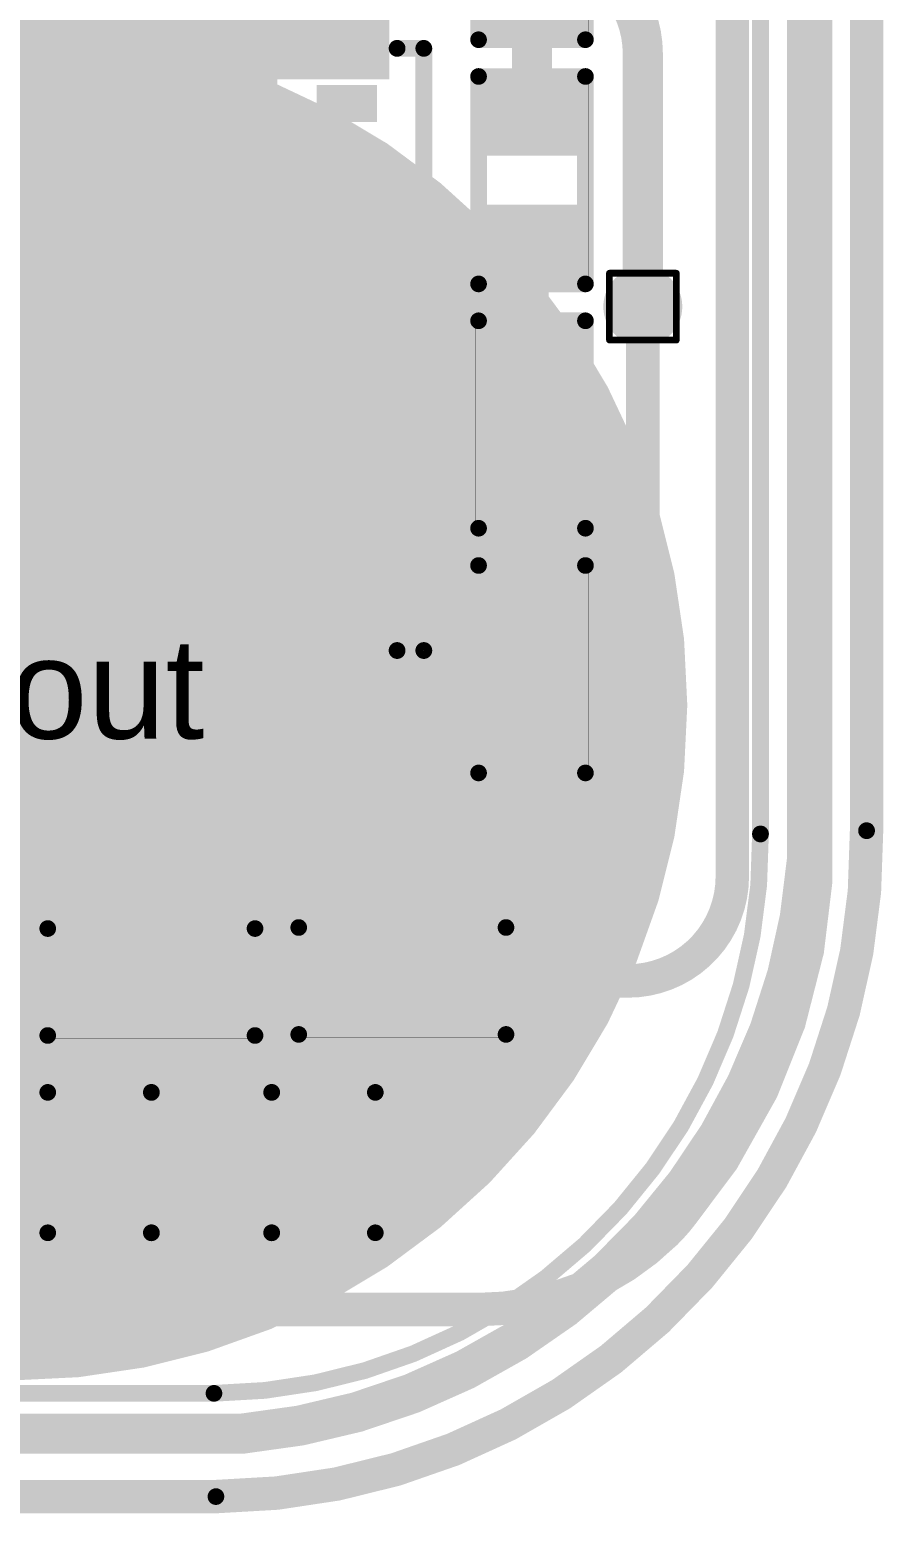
# Model space of a CAD drawing. Header units: inches. Extents: x 3 to 457, y -41 to 239.
# Drawn here: x 60.8 to 67.28, y -2.87 to 8.4 of the extents above; entities that cross this region are included whole.
import ezdxf

# ---------------------------------------------------------------- set-up
doc = ezdxf.new("R2010")
doc.units = ezdxf.units.IN
for name, color, linetype in [('Board Outline', 216, 'Continuous'), ('Bottom Layer', 5, 'Continuous'), ('Bottom Overlay', 54, 'Continuous'), ('Bottom Paste', 16, 'Continuous'), ('Bottom Solder', 6, 'Continuous'), ('Drill Drawing', 1, 'Continuous'), ('Fabrication', 76, 'Continuous'), ('Top Layer', 1, 'Continuous'), ('Top Overlay', 2, 'Continuous'), ('Top Paste', 8, 'Continuous'), ('Top Solder', 216, 'Continuous'), ('Via Holes', 16, 'Continuous')]:
    doc.layers.add(name, color=color, linetype=linetype)
doc.styles.add('Arial', font='', dxfattribs={"height": 0.2})
doc.styles.get('Arial').set_extended_font_data('Arial')

# ---------------------------------------------------------------- blocks, each defined once
blk = doc.blocks.new('SEMG_PAD_B_78')
at = {"layer": 'Bottom Layer'}
h = blk.add_hatch(color=5, dxfattribs=at)
edge = h.paths.add_edge_path()
edge.add_arc((0, 9.987), 5, 0, 360)
at = {"layer": 'Bottom Paste'}
h = blk.add_hatch(color=16, dxfattribs=at)
edge = h.paths.add_edge_path()
edge.add_arc((0, 9.987), 5, 0, 360)
at = {"layer": 'Bottom Solder'}
h = blk.add_hatch(color=6, dxfattribs=at)
edge = h.paths.add_edge_path()
edge.add_arc((0, 9.987), 5.102, 0, 360)
at = {"layer": 'Bottom Overlay', "const_width": 0.127}
blk.add_lwpolyline([(-5.683, 10.966, -0.414214), (-1.531, 15.213)], format="xyb", dxfattribs=at)
for points in [[(1.531, 15.213), (-1.531, 15.213)], [(-5.683, 10.966), (-5.683, -10.966)]]:
    blk.add_lwpolyline(points, dxfattribs=at)
at = {"layer": 'Bottom Overlay', "const_width": 0.0635}
for points in [[(-1.562, 15.213, 1), (-1.499, 15.213, 1)], [(-1.562, 15.213, 1), (-1.499, 15.213, 1)], [(-5.715, 10.966, 1), (-5.651, 10.966, 1)], [(-5.715, 10.966, 1), (-5.651, 10.966, 1)]]:
    blk.add_lwpolyline(points, format="xyb", close=True, dxfattribs=at)
blk = doc.blocks.new('TSSOP_14_107')
at = {"layer": 'Top Layer'}
for points in [[(-3.65, 2.175), (-2.15, 2.175), (-2.15, 1.725), (-3.65, 1.725)], [(2.15, 2.175), (3.65, 2.175), (3.65, 1.725), (2.15, 1.725)], [(-3.65, 1.525), (-2.15, 1.525), (-2.15, 1.075), (-3.65, 1.075)], [(2.15, 1.525), (3.65, 1.525), (3.65, 1.075), (2.15, 1.075)], [(-3.65, 0.875), (-2.15, 0.875), (-2.15, 0.425), (-3.65, 0.425)], [(2.15, 0.875), (3.65, 0.875), (3.65, 0.425), (2.15, 0.425)], [(-3.65, 0.225), (-2.15, 0.225), (-2.15, -0.225), (-3.65, -0.225)], [(2.15, 0.225), (3.65, 0.225), (3.65, -0.225), (2.15, -0.225)], [(-3.65, -0.425), (-2.15, -0.425), (-2.15, -0.875), (-3.65, -0.875)], [(2.15, -0.425), (3.65, -0.425), (3.65, -0.875), (2.15, -0.875)], [(-3.65, -1.075), (-2.15, -1.075), (-2.15, -1.525), (-3.65, -1.525)], [(2.15, -1.075), (3.65, -1.075), (3.65, -1.525), (2.15, -1.525)], [(-3.65, -1.725), (-2.15, -1.725), (-2.15, -2.175), (-3.65, -2.175)], [(2.15, -1.725), (3.65, -1.725), (3.65, -2.175), (2.15, -2.175)]]:
    blk.add_hatch(color=1, dxfattribs=at).paths.add_polyline_path(points)
at = {"layer": 'Top Overlay'}
blk.add_hatch(color=2, dxfattribs=at).paths.add_polyline_path([(-2.005, 1.727), (-1.726, 1.727), (-1.726, 2.184), (-2.005, 2.184)])
at = {"layer": 'Top Paste'}
for points in [[(-3.65, 2.175), (-2.15, 2.175), (-2.15, 1.725), (-3.65, 1.725)], [(2.15, 2.175), (3.65, 2.175), (3.65, 1.725), (2.15, 1.725)], [(-3.65, 1.525), (-2.15, 1.525), (-2.15, 1.075), (-3.65, 1.075)], [(2.15, 1.525), (3.65, 1.525), (3.65, 1.075), (2.15, 1.075)], [(-3.65, 0.875), (-2.15, 0.875), (-2.15, 0.425), (-3.65, 0.425)], [(2.15, 0.875), (3.65, 0.875), (3.65, 0.425), (2.15, 0.425)], [(-3.65, 0.225), (-2.15, 0.225), (-2.15, -0.225), (-3.65, -0.225)], [(2.15, 0.225), (3.65, 0.225), (3.65, -0.225), (2.15, -0.225)], [(-3.65, -0.425), (-2.15, -0.425), (-2.15, -0.875), (-3.65, -0.875)], [(2.15, -0.425), (3.65, -0.425), (3.65, -0.875), (2.15, -0.875)], [(-3.65, -1.075), (-2.15, -1.075), (-2.15, -1.525), (-3.65, -1.525)], [(2.15, -1.075), (3.65, -1.075), (3.65, -1.525), (2.15, -1.525)], [(-3.65, -1.725), (-2.15, -1.725), (-2.15, -2.175), (-3.65, -2.175)], [(2.15, -1.725), (3.65, -1.725), (3.65, -2.175), (2.15, -2.175)]]:
    blk.add_hatch(color=8, dxfattribs=at).paths.add_polyline_path(points)
at = {"layer": 'Top Solder'}
for points in [[(-3.752, 2.277), (-2.048, 2.277), (-2.048, 1.623), (-3.752, 1.623)], [(2.048, 2.277), (3.752, 2.277), (3.752, 1.623), (2.048, 1.623)], [(-3.752, 1.627), (-2.048, 1.627), (-2.048, 0.973), (-3.752, 0.973)], [(2.048, 1.627), (3.752, 1.627), (3.752, 0.973), (2.048, 0.973)], [(-3.752, 0.977), (-2.048, 0.977), (-2.048, 0.323), (-3.752, 0.323)], [(2.048, 0.977), (3.752, 0.977), (3.752, 0.323), (2.048, 0.323)], [(-3.752, 0.327), (-2.048, 0.327), (-2.048, -0.327), (-3.752, -0.327)], [(2.048, 0.327), (3.752, 0.327), (3.752, -0.327), (2.048, -0.327)], [(-3.752, -0.323), (-2.048, -0.323), (-2.048, -0.977), (-3.752, -0.977)], [(2.048, -0.323), (3.752, -0.323), (3.752, -0.977), (2.048, -0.977)], [(-3.752, -0.973), (-2.048, -0.973), (-2.048, -1.627), (-3.752, -1.627)], [(2.048, -0.973), (3.752, -0.973), (3.752, -1.627), (2.048, -1.627)], [(-3.752, -1.623), (-2.048, -1.623), (-2.048, -2.277), (-3.752, -2.277)], [(2.048, -1.623), (3.752, -1.623), (3.752, -2.277), (2.048, -2.277)]]:
    blk.add_hatch(color=216, dxfattribs=at).paths.add_polyline_path(points)
at = {"layer": 'Top Overlay'}
for points, const_width in [([(-2.284, 2.337), (-2.284, 2.54)], 0.127), ([(2.288, 2.54), (-2.284, 2.54)], 0.127), ([(2.288, 2.337), (2.288, 2.54)], 0.127), ([(-4.011, 1.829), (-4.011, 2.083)], 0.2), ([(-3.884, 1.956), (-4.011, 2.083)], 0.2), ([(-4.011, 1.829), (-3.884, 1.956)], 0.2), ([(-2.284, -2.54), (-2.284, -2.337)], 0.127), ([(2.288, -2.54), (2.288, -2.337)], 0.127), ([(2.288, -2.54), (-2.284, -2.54)], 0.127)]:
    blk.add_lwpolyline(points, dxfattribs=dict(at, const_width=const_width))
for points, const_width in [([(-2.316, 2.54, 1), (-2.252, 2.54, 1)], 0.0635), ([(-2.316, 2.54, 1), (-2.252, 2.54, 1)], 0.0635), ([(2.256, 2.54, 1), (2.32, 2.54, 1)], 0.0635), ([(2.256, 2.54, 1), (2.32, 2.54, 1)], 0.0635), ([(-2.316, 2.337, 1), (-2.252, 2.337, 1)], 0.0635), ([(2.256, 2.337, 1), (2.32, 2.337, 1)], 0.0635), ([(-4.061, 2.083, 1), (-3.961, 2.083, 1)], 0.1), ([(-4.061, 2.083, 1), (-3.961, 2.083, 1)], 0.1), ([(-3.934, 1.956, 1), (-3.834, 1.956, 1)], 0.1), ([(-3.934, 1.956, 1), (-3.834, 1.956, 1)], 0.1), ([(-4.061, 1.829, 1), (-3.961, 1.829, 1)], 0.1), ([(-4.061, 1.829, 1), (-3.961, 1.829, 1)], 0.1), ([(-2.316, -2.337, 1), (-2.252, -2.337, 1)], 0.0635), ([(2.256, -2.337, 1), (2.32, -2.337, 1)], 0.0635), ([(-2.316, -2.54, 1), (-2.252, -2.54, 1)], 0.0635), ([(-2.316, -2.54, 1), (-2.252, -2.54, 1)], 0.0635), ([(2.256, -2.54, 1), (2.32, -2.54, 1)], 0.0635), ([(2.256, -2.54, 1), (2.32, -2.54, 1)], 0.0635)]:
    blk.add_lwpolyline(points, format="xyb", close=True, dxfattribs=dict(at, const_width=const_width))
blk = doc.blocks.new('R___0402_161')
at = {"layer": 'Top Layer'}
for points in [[(-0.699, -0.318), (-0.699, 0.318), (-0.241, 0.318), (-0.241, -0.318)], [(0.241, -0.318), (0.241, 0.318), (0.699, 0.318), (0.699, -0.318)]]:
    blk.add_hatch(color=1, dxfattribs=at).paths.add_polyline_path(points)
at = {"layer": 'Top Paste'}
for points in [[(-0.699, -0.318), (-0.699, 0.318), (-0.241, 0.318), (-0.241, -0.318)], [(0.241, -0.318), (0.241, 0.318), (0.699, 0.318), (0.699, -0.318)]]:
    blk.add_hatch(color=8, dxfattribs=at).paths.add_polyline_path(points)
at = {"layer": 'Top Solder'}
for points in [[(-0.754, -0.373), (-0.754, 0.373), (-0.186, 0.373), (-0.186, -0.373)], [(0.186, -0.373), (0.186, 0.373), (0.754, 0.373), (0.754, -0.373)]]:
    blk.add_hatch(color=216, dxfattribs=at).paths.add_polyline_path(points)
at = {"layer": 'Top Overlay'}
for points, const_width in [([(-0.787, 0.406), (0.787, 0.406)], 0.127), ([(-0.787, -0.406), (-0.787, 0.406)], 0.127), ([(0.787, -0.406), (0.787, 0.406)], 0.127), ([(-0.787, -0.406), (0.787, -0.406)], 0.127), ([(-0.813, -0.432), (0.813, -0.432)], 0.00323)]:
    blk.add_lwpolyline(points, dxfattribs=dict(at, const_width=const_width))
for points, const_width in [([(-0.819, 0.406, 1), (-0.756, 0.406, 1)], 0.0635), ([(-0.819, 0.406, 1), (-0.756, 0.406, 1)], 0.0635), ([(0.756, 0.406, 1), (0.819, 0.406, 1)], 0.0635), ([(0.756, 0.406, 1), (0.819, 0.406, 1)], 0.0635), ([(-0.819, -0.406, 1), (-0.756, -0.406, 1)], 0.0635), ([(-0.819, -0.406, 1), (-0.756, -0.406, 1)], 0.0635), ([(-0.814, -0.432, 1), (-0.812, -0.432, 1)], 0.00161), ([(0.756, -0.406, 1), (0.819, -0.406, 1)], 0.0635), ([(0.756, -0.406, 1), (0.819, -0.406, 1)], 0.0635), ([(0.812, -0.432, 1), (0.814, -0.432, 1)], 0.00161)]:
    blk.add_lwpolyline(points, format="xyb", close=True, dxfattribs=dict(at, const_width=const_width))
blk = doc.blocks.new('R___0402_162')
at = {"layer": 'Top Layer'}
for points in [[(-0.699, -0.318), (-0.699, 0.318), (-0.241, 0.318), (-0.241, -0.318)], [(0.241, -0.318), (0.241, 0.318), (0.699, 0.318), (0.699, -0.318)]]:
    blk.add_hatch(color=1, dxfattribs=at).paths.add_polyline_path(points)
at = {"layer": 'Top Paste'}
for points in [[(-0.699, -0.318), (-0.699, 0.318), (-0.241, 0.318), (-0.241, -0.318)], [(0.241, -0.318), (0.241, 0.318), (0.699, 0.318), (0.699, -0.318)]]:
    blk.add_hatch(color=8, dxfattribs=at).paths.add_polyline_path(points)
at = {"layer": 'Top Solder'}
for points in [[(-0.754, -0.373), (-0.754, 0.373), (-0.186, 0.373), (-0.186, -0.373)], [(0.186, -0.373), (0.186, 0.373), (0.754, 0.373), (0.754, -0.373)]]:
    blk.add_hatch(color=216, dxfattribs=at).paths.add_polyline_path(points)
at = {"layer": 'Top Overlay'}
for points, const_width in [([(-0.787, 0.406), (0.787, 0.406)], 0.127), ([(-0.787, 0.406), (-0.787, -0.406)], 0.127), ([(0.787, 0.406), (0.787, -0.406)], 0.127), ([(-0.787, -0.406), (0.787, -0.406)], 0.127), ([(-0.813, -0.432), (0.813, -0.432)], 0.00323)]:
    blk.add_lwpolyline(points, dxfattribs=dict(at, const_width=const_width))
for points, const_width in [([(-0.819, 0.406, 1), (-0.756, 0.406, 1)], 0.0635), ([(-0.819, 0.406, 1), (-0.756, 0.406, 1)], 0.0635), ([(0.756, 0.406, 1), (0.819, 0.406, 1)], 0.0635), ([(0.756, 0.406, 1), (0.819, 0.406, 1)], 0.0635), ([(-0.819, -0.406, 1), (-0.756, -0.406, 1)], 0.0635), ([(-0.819, -0.406, 1), (-0.756, -0.406, 1)], 0.0635), ([(-0.814, -0.432, 1), (-0.812, -0.432, 1)], 0.00161), ([(0.756, -0.406, 1), (0.819, -0.406, 1)], 0.0635), ([(0.756, -0.406, 1), (0.819, -0.406, 1)], 0.0635), ([(0.812, -0.432, 1), (0.814, -0.432, 1)], 0.00161)]:
    blk.add_lwpolyline(points, format="xyb", close=True, dxfattribs=dict(at, const_width=const_width))
blk = doc.blocks.new('R___0402_163')
at = {"layer": 'Top Layer'}
for points in [[(-0.699, -0.318), (-0.699, 0.318), (-0.241, 0.318), (-0.241, -0.318)], [(0.241, -0.318), (0.241, 0.318), (0.699, 0.318), (0.699, -0.318)]]:
    blk.add_hatch(color=1, dxfattribs=at).paths.add_polyline_path(points)
at = {"layer": 'Top Paste'}
for points in [[(-0.699, -0.318), (-0.699, 0.318), (-0.241, 0.318), (-0.241, -0.318)], [(0.241, -0.318), (0.241, 0.318), (0.699, 0.318), (0.699, -0.318)]]:
    blk.add_hatch(color=8, dxfattribs=at).paths.add_polyline_path(points)
at = {"layer": 'Top Solder'}
for points in [[(-0.754, -0.373), (-0.754, 0.373), (-0.186, 0.373), (-0.186, -0.373)], [(0.186, -0.373), (0.186, 0.373), (0.754, 0.373), (0.754, -0.373)]]:
    blk.add_hatch(color=216, dxfattribs=at).paths.add_polyline_path(points)
at = {"layer": 'Top Overlay'}
for points, const_width in [([(-0.787, 0.406), (0.787, 0.406)], 0.127), ([(-0.787, -0.406), (-0.787, 0.406)], 0.127), ([(0.787, -0.406), (0.787, 0.406)], 0.127), ([(-0.787, -0.406), (0.787, -0.406)], 0.127), ([(-0.813, -0.432), (0.813, -0.432)], 0.00323)]:
    blk.add_lwpolyline(points, dxfattribs=dict(at, const_width=const_width))
for points, const_width in [([(-0.819, 0.406, 1), (-0.756, 0.406, 1)], 0.0635), ([(-0.819, 0.406, 1), (-0.756, 0.406, 1)], 0.0635), ([(0.756, 0.406, 1), (0.819, 0.406, 1)], 0.0635), ([(0.756, 0.406, 1), (0.819, 0.406, 1)], 0.0635), ([(-0.819, -0.406, 1), (-0.756, -0.406, 1)], 0.0635), ([(-0.819, -0.406, 1), (-0.756, -0.406, 1)], 0.0635), ([(-0.814, -0.432, 1), (-0.812, -0.432, 1)], 0.00161), ([(0.756, -0.406, 1), (0.819, -0.406, 1)], 0.0635), ([(0.756, -0.406, 1), (0.819, -0.406, 1)], 0.0635), ([(0.812, -0.432, 1), (0.814, -0.432, 1)], 0.00161)]:
    blk.add_lwpolyline(points, format="xyb", close=True, dxfattribs=dict(at, const_width=const_width))
blk = doc.blocks.new('R___0402_167')
at = {"layer": 'Top Layer'}
for points in [[(-0.699, -0.318), (-0.699, 0.318), (-0.241, 0.318), (-0.241, -0.318)], [(0.241, -0.318), (0.241, 0.318), (0.699, 0.318), (0.699, -0.318)]]:
    blk.add_hatch(color=1, dxfattribs=at).paths.add_polyline_path(points)
at = {"layer": 'Top Paste'}
for points in [[(-0.699, -0.318), (-0.699, 0.318), (-0.241, 0.318), (-0.241, -0.318)], [(0.241, -0.318), (0.241, 0.318), (0.699, 0.318), (0.699, -0.318)]]:
    blk.add_hatch(color=8, dxfattribs=at).paths.add_polyline_path(points)
at = {"layer": 'Top Solder'}
for points in [[(-0.754, -0.373), (-0.754, 0.373), (-0.186, 0.373), (-0.186, -0.373)], [(0.186, -0.373), (0.186, 0.373), (0.754, 0.373), (0.754, -0.373)]]:
    blk.add_hatch(color=216, dxfattribs=at).paths.add_polyline_path(points)
at = {"layer": 'Top Overlay'}
for points, const_width in [([(-0.787, 0.406), (0.787, 0.406)], 0.127), ([(-0.787, 0.406), (-0.787, -0.406)], 0.127), ([(0.787, 0.406), (0.787, -0.406)], 0.127), ([(-0.787, -0.406), (0.787, -0.406)], 0.127), ([(-0.813, -0.432), (0.813, -0.432)], 0.00323)]:
    blk.add_lwpolyline(points, dxfattribs=dict(at, const_width=const_width))
for points, const_width in [([(-0.819, 0.406, 1), (-0.756, 0.406, 1)], 0.0635), ([(-0.819, 0.406, 1), (-0.756, 0.406, 1)], 0.0635), ([(0.756, 0.406, 1), (0.819, 0.406, 1)], 0.0635), ([(0.756, 0.406, 1), (0.819, 0.406, 1)], 0.0635), ([(-0.819, -0.406, 1), (-0.756, -0.406, 1)], 0.0635), ([(-0.819, -0.406, 1), (-0.756, -0.406, 1)], 0.0635), ([(-0.814, -0.432, 1), (-0.812, -0.432, 1)], 0.00161), ([(0.756, -0.406, 1), (0.819, -0.406, 1)], 0.0635), ([(0.756, -0.406, 1), (0.819, -0.406, 1)], 0.0635), ([(0.812, -0.432, 1), (0.814, -0.432, 1)], 0.00161)]:
    blk.add_lwpolyline(points, format="xyb", close=True, dxfattribs=dict(at, const_width=const_width))
blk = doc.blocks.new('R___0402_168')
at = {"layer": 'Top Layer'}
for points in [[(-0.699, -0.318), (-0.699, 0.317), (-0.241, 0.317), (-0.241, -0.318)], [(0.241, -0.318), (0.241, 0.317), (0.699, 0.317), (0.699, -0.318)]]:
    blk.add_hatch(color=1, dxfattribs=at).paths.add_polyline_path(points)
at = {"layer": 'Top Paste'}
for points in [[(-0.699, -0.318), (-0.699, 0.317), (-0.241, 0.317), (-0.241, -0.318)], [(0.241, -0.318), (0.241, 0.317), (0.699, 0.317), (0.699, -0.318)]]:
    blk.add_hatch(color=8, dxfattribs=at).paths.add_polyline_path(points)
at = {"layer": 'Top Solder'}
for points in [[(-0.754, -0.373), (-0.754, 0.373), (-0.186, 0.373), (-0.186, -0.373)], [(0.186, -0.373), (0.186, 0.373), (0.754, 0.373), (0.754, -0.373)]]:
    blk.add_hatch(color=216, dxfattribs=at).paths.add_polyline_path(points)
at = {"layer": 'Top Overlay'}
for points, const_width in [([(0.787, 0.406), (-0.787, 0.406)], 0.127), ([(-0.787, -0.406), (-0.787, 0.406)], 0.127), ([(0.787, -0.406), (0.787, 0.406)], 0.127), ([(0.787, -0.406), (-0.787, -0.406)], 0.127), ([(0.813, -0.432), (-0.813, -0.432)], 0.00323)]:
    blk.add_lwpolyline(points, dxfattribs=dict(at, const_width=const_width))
for points, const_width in [([(-0.819, 0.406, 1), (-0.756, 0.406, 1)], 0.0635), ([(-0.819, 0.406, 1), (-0.756, 0.406, 1)], 0.0635), ([(0.756, 0.406, 1), (0.819, 0.406, 1)], 0.0635), ([(0.756, 0.406, 1), (0.819, 0.406, 1)], 0.0635), ([(-0.819, -0.406, 1), (-0.756, -0.406, 1)], 0.0635), ([(-0.819, -0.406, 1), (-0.756, -0.406, 1)], 0.0635), ([(-0.814, -0.432, 1), (-0.812, -0.432, 1)], 0.00161), ([(0.756, -0.406, 1), (0.819, -0.406, 1)], 0.0635), ([(0.756, -0.406, 1), (0.819, -0.406, 1)], 0.0635), ([(0.812, -0.432, 1), (0.814, -0.432, 1)], 0.00161)]:
    blk.add_lwpolyline(points, format="xyb", close=True, dxfattribs=dict(at, const_width=const_width))
blk = doc.blocks.new('R___0402_172')
at = {"layer": 'Top Layer'}
for points in [[(-0.699, -0.318), (-0.699, 0.318), (-0.241, 0.318), (-0.241, -0.318)], [(0.241, -0.318), (0.241, 0.318), (0.699, 0.318), (0.699, -0.318)]]:
    blk.add_hatch(color=1, dxfattribs=at).paths.add_polyline_path(points)
at = {"layer": 'Top Paste'}
for points in [[(-0.699, -0.318), (-0.699, 0.318), (-0.241, 0.318), (-0.241, -0.318)], [(0.241, -0.318), (0.241, 0.318), (0.699, 0.318), (0.699, -0.318)]]:
    blk.add_hatch(color=8, dxfattribs=at).paths.add_polyline_path(points)
at = {"layer": 'Top Solder'}
for points in [[(-0.754, -0.373), (-0.754, 0.373), (-0.186, 0.373), (-0.186, -0.373)], [(0.186, -0.373), (0.186, 0.373), (0.754, 0.373), (0.754, -0.373)]]:
    blk.add_hatch(color=216, dxfattribs=at).paths.add_polyline_path(points)
at = {"layer": 'Top Overlay'}
for points, const_width in [([(-0.787, 0.406), (0.787, 0.406)], 0.127), ([(-0.787, 0.406), (-0.787, -0.406)], 0.127), ([(0.787, 0.406), (0.787, -0.406)], 0.127), ([(-0.787, -0.406), (0.787, -0.406)], 0.127), ([(-0.813, -0.432), (0.813, -0.432)], 0.00323)]:
    blk.add_lwpolyline(points, dxfattribs=dict(at, const_width=const_width))
for points, const_width in [([(-0.819, 0.406, 1), (-0.756, 0.406, 1)], 0.0635), ([(-0.819, 0.406, 1), (-0.756, 0.406, 1)], 0.0635), ([(0.756, 0.406, 1), (0.819, 0.406, 1)], 0.0635), ([(0.756, 0.406, 1), (0.819, 0.406, 1)], 0.0635), ([(-0.819, -0.406, 1), (-0.756, -0.406, 1)], 0.0635), ([(-0.819, -0.406, 1), (-0.756, -0.406, 1)], 0.0635), ([(-0.814, -0.432, 1), (-0.812, -0.432, 1)], 0.00161), ([(0.756, -0.406, 1), (0.819, -0.406, 1)], 0.0635), ([(0.756, -0.406, 1), (0.819, -0.406, 1)], 0.0635), ([(0.812, -0.432, 1), (0.814, -0.432, 1)], 0.00161)]:
    blk.add_lwpolyline(points, format="xyb", close=True, dxfattribs=dict(at, const_width=const_width))
blk = doc.blocks.new('C___0603_258')
at = {"layer": 'Top Layer'}
for points in [[(-0.381, 0.445), (-0.381, -0.445), (-1.143, -0.445), (-1.143, 0.445)], [(1.143, 0.445), (1.143, -0.445), (0.381, -0.445), (0.381, 0.445)]]:
    blk.add_hatch(color=1, dxfattribs=at).paths.add_polyline_path(points)
at = {"layer": 'Top Paste'}
for points in [[(-0.381, 0.445), (-0.381, -0.445), (-1.143, -0.445), (-1.143, 0.445)], [(1.143, 0.445), (1.143, -0.445), (0.381, -0.445), (0.381, 0.445)]]:
    blk.add_hatch(color=8, dxfattribs=at).paths.add_polyline_path(points)
at = {"layer": 'Top Solder'}
for points in [[(-0.321, 0.504), (-0.321, -0.504), (-1.203, -0.504), (-1.203, 0.504)], [(1.203, 0.504), (1.203, -0.504), (0.321, -0.504), (0.321, 0.504)]]:
    blk.add_hatch(color=216, dxfattribs=at).paths.add_polyline_path(points)
at = {"layer": 'Top Overlay', "const_width": 0.127}
for points in [[(-1.245, 0.533), (-0.457, 0.533)], [(-1.245, -0.533), (-1.245, 0.533)], [(0.457, 0.533), (1.245, 0.533)], [(1.245, -0.533), (1.245, 0.533)], [(-1.245, -0.533), (-0.457, -0.533)], [(0.457, -0.533), (1.245, -0.533)]]:
    blk.add_lwpolyline(points, dxfattribs=at)
at = {"layer": 'Top Overlay', "const_width": 0.0635}
for points in [[(-1.276, 0.533, 1), (-1.213, 0.533, 1)], [(-1.276, 0.533, 1), (-1.213, 0.533, 1)], [(-0.489, 0.533, 1), (-0.425, 0.533, 1)], [(0.425, 0.533, 1), (0.489, 0.533, 1)], [(1.213, 0.533, 1), (1.276, 0.533, 1)], [(1.213, 0.533, 1), (1.276, 0.533, 1)], [(-1.276, -0.533, 1), (-1.213, -0.533, 1)], [(-1.276, -0.533, 1), (-1.213, -0.533, 1)], [(-0.489, -0.533, 1), (-0.425, -0.533, 1)], [(0.425, -0.533, 1), (0.489, -0.533, 1)], [(1.213, -0.533, 1), (1.276, -0.533, 1)], [(1.213, -0.533, 1), (1.276, -0.533, 1)]]:
    blk.add_lwpolyline(points, format="xyb", close=True, dxfattribs=at)

msp = doc.modelspace()

# ---------------------------------------------------------------- hatches: boundary and pattern name
at = {"layer": 'Bottom Layer'}
h = msp.add_hatch(color=5, dxfattribs=at)
edge = h.paths.add_edge_path()
edge.add_arc((65.454, 6.296), 0.3, 0, 360)
at = {"layer": 'Top Layer'}
h = msp.add_hatch(color=1, dxfattribs=at)
edge = h.paths.add_edge_path()
edge.add_arc((65.454, 6.296), 0.3, 0, 360)
at = {"layer": 'Via Holes'}
h = msp.add_hatch(color=7, dxfattribs=at)
edge = h.paths.add_edge_path()
edge.add_arc((65.454, 6.296), 0.15, 0, 360)

# ---------------------------------------------------------------- linework, layer by layer
at = {"layer": 'Board Outline', "const_width": 0.127}
for points in [[(67.154, 24.173), (67.154, 2.317)], [(59.131, -2.739), (62.211, -2.739)]]:
    msp.add_lwpolyline(points, dxfattribs=at)
msp.add_lwpolyline([(67.154, 2.317, -0.414214), (62.211, -2.739)], format="xyb", dxfattribs=at)
at = {"layer": 'Board Outline', "const_width": 0.0635}
for points in [[(67.122, 2.317, 1), (67.186, 2.317, 1)], [(67.122, 2.317, 1), (67.186, 2.317, 1)], [(62.179, -2.739, 1), (62.242, -2.739, 1)], [(62.179, -2.739, 1), (62.242, -2.739, 1)]]:
    msp.add_lwpolyline(points, format="xyb", close=True, dxfattribs=at)
at = {"layer": 'Bottom Layer', "const_width": 0.305}
for points in [[(66.701, 2.093), (66.701, 13.245)], [(65.454, 6.296), (65.454, 8.216)], [(59.391, -2.261), (62.411, -2.261)]]:
    msp.add_lwpolyline(points, dxfattribs=at)
for points in [[(64.654, 9.017, -0.414214), (65.454, 8.216)], [(66.701, 2.093, -0.365519), (62.411, -2.261)]]:
    msp.add_lwpolyline(points, format="xyb", dxfattribs=at)
at = {"layer": 'Bottom Layer', "const_width": 0.152}
for points in [[(65.378, 8.216, 1), (65.53, 8.216, 1)], [(65.378, 8.216, 1), (65.53, 8.216, 1)], [(65.378, 6.296, 1), (65.53, 6.296, 1)], [(66.625, 2.093, 1), (66.778, 2.093, 1)], [(66.625, 2.093, 1), (66.778, 2.093, 1)], [(62.335, -2.261, 1), (62.488, -2.261, 1)], [(62.335, -2.261, 1), (62.488, -2.261, 1)]]:
    msp.add_lwpolyline(points, format="xyb", close=True, dxfattribs=at)
at = {"layer": 'Drill Drawing', "const_width": 0.0508}
for points in [[(65.2, 6.55), (65.708, 6.55)], [(65.2, 6.042), (65.2, 6.55)], [(65.708, 6.042), (65.708, 6.55)], [(65.2, 6.042), (65.708, 6.042)]]:
    msp.add_lwpolyline(points, dxfattribs=at)
at = {"layer": 'Drill Drawing', "const_width": 0.0254}
for points in [[(65.188, 6.55, 1), (65.213, 6.55, 1)], [(65.188, 6.55, 1), (65.213, 6.55, 1)], [(65.696, 6.55, 1), (65.721, 6.55, 1)], [(65.696, 6.55, 1), (65.721, 6.55, 1)], [(65.188, 6.042, 1), (65.213, 6.042, 1)], [(65.188, 6.042, 1), (65.213, 6.042, 1)], [(65.696, 6.042, 1), (65.721, 6.042, 1)], [(65.696, 6.042, 1), (65.721, 6.042, 1)]]:
    msp.add_lwpolyline(points, format="xyb", close=True, dxfattribs=at)
at = {"layer": 'Fabrication', "const_width": 0.254}
for points in [[(67.154, 24.173), (67.154, 2.317)], [(59.131, -2.739), (62.211, -2.739)]]:
    msp.add_lwpolyline(points, dxfattribs=at)
at = {"layer": 'Fabrication'}
for points, const_width in [([(65.665, 3.27, 1), (55.665, 3.27, 1)], 0.254), ([(65.601, 3.27, 1), (65.728, 3.27, 1)], 0.127), ([(67.091, 2.317, 1), (67.218, 2.317, 1)], 0.127), ([(67.091, 2.317, 1), (67.218, 2.317, 1)], 0.127), ([(62.147, -2.739, 1), (62.274, -2.739, 1)], 0.127), ([(62.147, -2.739, 1), (62.274, -2.739, 1)], 0.127)]:
    msp.add_lwpolyline(points, format="xyb", close=True, dxfattribs=dict(at, const_width=const_width))
at = {"layer": 'Fabrication', "const_width": 0.254}
msp.add_lwpolyline([(67.154, 2.317, -0.414214), (62.211, -2.739)], format="xyb", dxfattribs=at)
at = {"layer": 'Top Layer'}
for points, const_width in [([(66.767, 1.943), (66.767, 12.178)], 0.254), ([(66.134, 1.969), (66.134, 11.41)], 0.254), ([(61.9, 7.256), (61.9, 8.873)], 0.254), ([(62.55, 6.296), (62.55, 8.873)], 0.254), ([(64.612, 7.726), (64.612, 8.64)], 0.305), ([(56.547, 6.858), (61.501, 6.858)], 0.254), ([(64.612, 5.871), (64.612, 6.787)], 0.254), ([(64.612, 6.787), (64.743, 6.787)], 0.254), ([(65.454, 4.514), (65.454, 6.296)], 0.254), ([(62.975, 5.871), (64.51, 5.871)], 0.254), ([(60.99, 4.931), (63.588, 4.931)], 0.254), ([(63.588, 4.931), (64.612, 4.931)], 0.254), ([(63.2, 3.327), (63.2, 4.797)], 0.254), ([(64.599, 4.013), (64.954, 4.013)], 0.254), ([(61.25, 1.168), (61.25, 3.073)], 0.254), ([(61.9, 1.882), (61.9, 3.073)], 0.254), ([(62.55, 3.073), (63.2, 3.073)], 0.381), ([(63.2, 3.073), (64.612, 3.073)], 0.254), ([(66.704, 1.409), (66.765, 1.913)], 0.254), ([(66.564, 0.861), (66.704, 1.409)], 0.254), ([(61.25, 0.089), (61.25, 1.168)], 0.254), ([(62.194, 1.172), (63.026, 1.172)], 0.254), ([(63.026, 1.172), (63.03, 1.176)], 0.254), ([(63.157, 0.015), (63.157, 1.176)], 0.254), ([(64.097, 1.176), (65.341, 1.176)], 0.254), ([(66.358, 0.347), (66.564, 0.861)], 0.254), ([(66.061, -0.181), (66.358, 0.347)], 0.254), ([(62.939, 0.057), (62.973, 0.057)], 0.254), ([(62.939, -0.203), (63.157, 0.015)], 0.254), ([(61.415, -0.203), (61.415, -0.076)], 0.254), ([(61.415, -0.949), (61.415, -0.203)], 0.254), ([(65.755, -0.59), (66.061, -0.181)], 0.254), ([(61.784, -1.318), (64.199, -1.318)], 0.254)]:
    msp.add_lwpolyline(points, dxfattribs=dict(at, const_width=const_width))
for points, const_width in [([(64.535, 7.726, 1), (64.688, 7.726, 1)], 0.152), ([(61.836, 7.256, 1), (61.963, 7.256, 1)], 0.127), ([(61.836, 7.256, 1), (61.963, 7.256, 1)], 0.127), ([(61.438, 6.858, 1), (61.565, 6.858, 1)], 0.127), ([(61.438, 6.858, 1), (61.565, 6.858, 1)], 0.127), ([(64.548, 6.787, 1), (64.675, 6.787, 1)], 0.127), ([(64.548, 6.787, 1), (64.675, 6.787, 1)], 0.127), ([(64.68, 6.787, 1), (64.807, 6.787, 1)], 0.127), ([(62.486, 6.296, 1), (62.613, 6.296, 1)], 0.127), ([(62.486, 6.296, 1), (62.613, 6.296, 1)], 0.127), ([(65.391, 6.296, 1), (65.518, 6.296, 1)], 0.127), ([(62.911, 5.871, 1), (63.038, 5.871, 1)], 0.127), ([(62.911, 5.871, 1), (63.038, 5.871, 1)], 0.127), ([(64.446, 5.871, 1), (64.573, 5.871, 1)], 0.127), ([(64.548, 5.871, 1), (64.675, 5.871, 1)], 0.127), ([(60.927, 4.931, 1), (61.054, 4.931, 1)], 0.127), ([(60.927, 4.931, 1), (61.054, 4.931, 1)], 0.127), ([(62.749, 4.931, 1), (62.876, 4.931, 1)], 0.127), ([(63.524, 4.931, 1), (63.651, 4.931, 1)], 0.127), ([(63.524, 4.931, 1), (63.651, 4.931, 1)], 0.127), ([(63.524, 4.931, 1), (63.651, 4.931, 1)], 0.127), ([(64.548, 4.931, 1), (64.675, 4.931, 1)], 0.127), ([(63.136, 4.797, 1), (63.263, 4.797, 1)], 0.127), ([(63.136, 4.543, 1), (63.263, 4.543, 1)], 0.127), ([(63.136, 4.543, 1), (63.263, 4.543, 1)], 0.127), ([(65.391, 4.514, 1), (65.518, 4.514, 1)], 0.127), ([(65.391, 4.514, 1), (65.518, 4.514, 1)], 0.127), ([(64.535, 4.013, 1), (64.662, 4.013, 1)], 0.127), ([(64.89, 4.013, 1), (65.017, 4.013, 1)], 0.127), ([(64.89, 4.013, 1), (65.017, 4.013, 1)], 0.127), ([(63.136, 3.327, 1), (63.263, 3.327, 1)], 0.127), ([(61.186, 3.073, 1), (61.313, 3.073, 1)], 0.127), ([(61.836, 3.073, 1), (61.963, 3.073, 1)], 0.127), ([(62.455, 3.073, 1), (62.645, 3.073, 1)], 0.191), ([(63.105, 3.073, 1), (63.295, 3.073, 1)], 0.191), ([(63.136, 3.073, 1), (63.263, 3.073, 1)], 0.127), ([(64.548, 3.073, 1), (64.675, 3.073, 1)], 0.127), ([(66.071, 1.969, 1), (66.198, 1.969, 1)], 0.127), ([(66.071, 1.969, 1), (66.198, 1.969, 1)], 0.127), ([(66.701, 1.913, 1), (66.828, 1.913, 1)], 0.127), ([(66.701, 1.913, 1), (66.828, 1.913, 1)], 0.127), ([(66.703, 1.943, 1), (66.83, 1.943, 1)], 0.127), ([(66.703, 1.943, 1), (66.83, 1.943, 1)], 0.127), ([(61.836, 1.882, 1), (61.963, 1.882, 1)], 0.127), ([(61.836, 1.882, 1), (61.963, 1.882, 1)], 0.127), ([(61.935, 1.449, 1), (62.062, 1.449, 1)], 0.127), ([(61.935, 1.449, 1), (62.062, 1.449, 1)], 0.127), ([(66.641, 1.409, 1), (66.768, 1.409, 1)], 0.127), ([(66.641, 1.409, 1), (66.768, 1.409, 1)], 0.127), ([(61.186, 1.168, 1), (61.313, 1.168, 1)], 0.127), ([(61.186, 1.168, 1), (61.313, 1.168, 1)], 0.127), ([(62.126, 1.176, 1), (62.253, 1.176, 1)], 0.127), ([(62.126, 1.176, 1), (62.253, 1.176, 1)], 0.127), ([(62.13, 1.172, 1), (62.257, 1.172, 1)], 0.127), ([(62.13, 1.172, 1), (62.257, 1.172, 1)], 0.127), ([(62.962, 1.172, 1), (63.089, 1.172, 1)], 0.127), ([(62.962, 1.172, 1), (63.089, 1.172, 1)], 0.127), ([(62.966, 1.176, 1), (63.093, 1.176, 1)], 0.127), ([(63.093, 1.176, 1), (63.22, 1.176, 1)], 0.127), ([(64.033, 1.176, 1), (64.16, 1.176, 1)], 0.127), ([(65.278, 1.176, 1), (65.405, 1.176, 1)], 0.127), ([(65.278, 1.176, 1), (65.405, 1.176, 1)], 0.127), ([(66.501, 0.861, 1), (66.628, 0.861, 1)], 0.127), ([(66.501, 0.861, 1), (66.628, 0.861, 1)], 0.127), ([(66.294, 0.347, 1), (66.421, 0.347, 1)], 0.127), ([(66.294, 0.347, 1), (66.421, 0.347, 1)], 0.127), ([(61.186, 0.089, 1), (61.313, 0.089, 1)], 0.127), ([(61.186, 0.089, 1), (61.313, 0.089, 1)], 0.127), ([(62.875, 0.057, 1), (63.002, 0.057, 1)], 0.127), ([(62.909, 0.057, 1), (63.036, 0.057, 1)], 0.127), ([(63.093, 0.015, 1), (63.22, 0.015, 1)], 0.127), ([(63.093, 0.015, 1), (63.22, 0.015, 1)], 0.127), ([(61.351, -0.076, 1), (61.478, -0.076, 1)], 0.127), ([(61.351, -0.076, 1), (61.478, -0.076, 1)], 0.127), ([(61.351, -0.203, 1), (61.478, -0.203, 1)], 0.127), ([(61.351, -0.203, 1), (61.478, -0.203, 1)], 0.127), ([(62.875, -0.203, 1), (63.002, -0.203, 1)], 0.127), ([(65.998, -0.181, 1), (66.125, -0.181, 1)], 0.127), ([(65.998, -0.181, 1), (66.125, -0.181, 1)], 0.127), ([(65.691, -0.59, 1), (65.818, -0.59, 1)], 0.127), ([(65.691, -0.59, 1), (65.818, -0.59, 1)], 0.127), ([(65.565, -0.735, 1), (65.692, -0.735, 1)], 0.127), ([(65.565, -0.735, 1), (65.692, -0.735, 1)], 0.127), ([(61.351, -0.949, 1), (61.478, -0.949, 1)], 0.127), ([(61.351, -0.949, 1), (61.478, -0.949, 1)], 0.127), ([(61.721, -1.318, 1), (61.848, -1.318, 1)], 0.127), ([(61.721, -1.318, 1), (61.848, -1.318, 1)], 0.127), ([(64.136, -1.318, 1), (64.263, -1.318, 1)], 0.127), ([(64.136, -1.319, 1), (64.263, -1.319, 1)], 0.127)]:
    msp.add_lwpolyline(points, format="xyb", close=True, dxfattribs=dict(at, const_width=const_width))
at = {"layer": 'Top Layer', "const_width": 0.254}
for points in [[(61.9, 7.256, -0.414214), (61.501, 6.858)], [(62.975, 5.871, -0.414214), (62.55, 6.296)], [(60.6, 4.541, -0.414214), (60.99, 4.931)], [(62.812, 4.931, -0.414214), (63.2, 4.543)], [(63.2, 4.543, -0.414214), (63.588, 4.931)], [(65.454, 4.514, -0.414214), (64.954, 4.013)], [(66.134, 1.969, -0.414214), (65.341, 1.176)], [(66.767, 1.943, -0.029593), (66.765, 1.913)], [(61.998, 1.449, -0.111993), (61.9, 1.882)], [(62.19, 1.176, -0.083597), (61.998, 1.449)], [(62.194, 1.172, -0.001418), (62.19, 1.176)], [(61.415, -0.076, -0.414214), (61.25, 0.089)], [(65.755, -0.59, -0.03687), (65.628, -0.735)], [(65.628, -0.735, -0.196681), (64.199, -1.319)], [(61.784, -1.318, -0.414214), (61.415, -0.949)]]:
    msp.add_lwpolyline(points, format="xyb", dxfattribs=at)

# ---------------------------------------------------------------- block references
for name, p, rotation in [('SEMG_PAD_B_78', (60.665, 13.258), 180), ('TSSOP_14_107', (61.25, 5.973), 270), ('R___0402_167', (64.612, 9.11), 90), ('R___0402_172', (64.612, 7.256), 90), ('R___0402_168', (64.612, 5.401), 270), ('R___0402_162', (64.612, 3.543), 90)]:
    msp.add_blockref(name, p, dxfattribs=dict(rotation=rotation))
for name, p in [('R___0402_161', (61.72, 1.168)), ('R___0402_163', (63.627, 1.176)), ('C___0603_258', (62.177, -0.203))]:
    msp.add_blockref(name, p)

# ---------------------------------------------------------------- texts
at = {"layer": 'Fabrication', "style": 'Arial'}
msp.add_text('Cut-out', height=0.762, dxfattribs=at).set_placement((58.633, 3.016))

doc.saveas('drawing.dxf')
